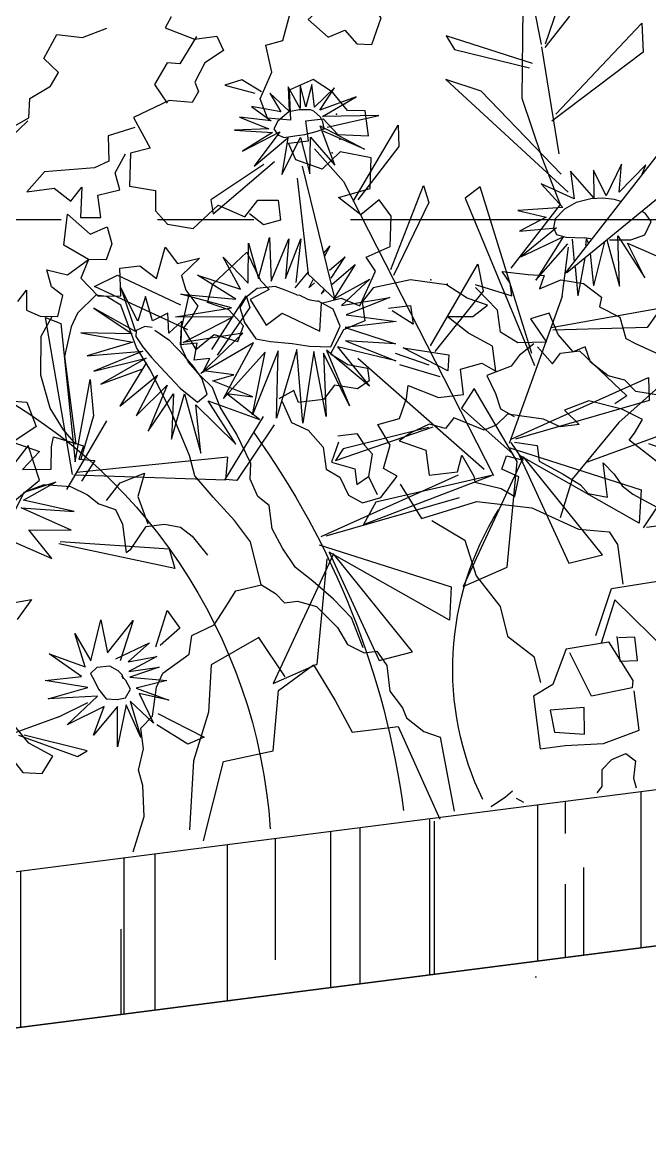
# Model space of a CAD drawing. Header units: inches. Extents: x 50027 to 54188, y -4291 to 1318.
# Drawn here: x 51519.21 to 51527.34, y -132.72 to -118.22 of the extents above; entities that cross this region are included whole.
import ezdxf

# ---------------------------------------------------------------- set-up
doc = ezdxf.new("R2010")
doc.units = ezdxf.units.IN
doc.linetypes.add('CENTER', pattern=[2, 1.25, -0.25, 0.25, -0.25])
doc.layers.add('3', color=7, linetype='Continuous', true_color=0x61993b)
doc.layers.add('4', color=7, linetype='Continuous', true_color=0x637d96)
for name, color, linetype in [('A-TYP-ST-Hatch', 8, 'Continuous'), ('AR-FLOWER', 93, 'Continuous'), ('BH', 3, 'Continuous'), ('ROAD CL', 251, 'CENTER'), ('SECTION', 8, 'Continuous')]:
    doc.layers.add(name, color=color, linetype=linetype)

# ---------------------------------------------------------------- blocks, each defined once
blk = doc.blocks.new('A$C054A269F')
at = {"layer": '3'}
for points in [[(250.15, 145.5), (246.84, 143.02)], [(244.77, 116.16), (246.43, 117.81), (246.01, 114.51), (248.08, 113.27), (250.97, 112.85), (252.22, 116.16), (250.56, 117.81), (250.15, 120.7), (253.46, 119.46), (257.18, 121.53), (253.46, 124.42), (254.7, 129.38), (258, 125.66), (260.9, 126.49), (261.31, 123.6), (260.07, 121.12), (257.18, 121.53), (255.52, 118.64), (258, 115.33), (261.73, 114.92), (262.14, 119.46), (265.45, 119.46), (267.93, 116.99), (270, 121.94), (271.65, 119.05), (275.37, 119.46), (272.07, 116.99), (272.48, 114.51), (274.13, 111.61), (272.89, 109.96), (271.24, 108.31), (272.89, 104.59), (276.2, 106.65), (279.92, 105), (281.16, 107.48), (279.1, 110.37), (275.79, 112.03), (277.03, 114.92), (283.23, 119.46), (284.89, 114.51), (286.13, 112.85), (282.82, 111.61), (284.89, 107.07), (287.78, 108.72), (293.57, 105), (294.4, 109.55), (297.71, 109.96), (300.6, 108.31), (303.91, 113.68), (302.67, 116.16), (306.8, 117.4), (307.63, 122.36), (305.98, 125.25), (302.67, 123.18), (299.36, 126.49), (304.74, 127.32), (305.56, 132.28), (300.6, 133.93), (297.29, 131.45), (293.16, 133.52), (292.33, 136.41), (295.64, 136.41), (295.64, 139.71), (298.53, 139.71), (300.6, 136.82), (305.56, 135.99), (305.56, 140.13), (302.67, 140.54), (300.6, 143.85), (297.71, 146.33), (293.57, 145.09), (293.16, 140.13), (289.43, 140.95), (288.61, 144.26), (291.09, 148.39), (290.68, 152.94), (293.57, 153.35), (295.22, 157.48)], [(275.79, 159.55), (274.55, 157.9), (279.1, 155.42), (282.82, 155.42), (283.64, 152.94), (280.34, 151.29), (278.27, 148.39), (278.68, 146.74), (277.44, 145.09), (273.72, 145.91), (267.52, 143.85), (269.58, 138.47), (266.28, 138.06), (265.45, 132.69), (269.58, 131.45), (269.17, 128.14), (270.82, 125.66), (274.96, 124.42), (279.51, 127.73), (283.64, 125.25), (286.13, 127.73), (289.43, 127.32), (289.43, 124.01), (286.54, 123.6), (284.47, 125.66)], [(247.78, 144.94), (250.4, 145.98), (250.92, 149.12), (254.58, 150.69), (256.15, 152.77), (254.06, 155.39), (256.67, 159.04), (260.85, 158), (265.03, 159.04)], [(302.25, 159.14), (298.12, 156.24), (301.01, 152.94), (303.91, 153.77), (305.56, 151.29), (308.04, 150.87), (310.11, 155), (307.63, 159.14)], [(279.51, 155.83), (276.2, 151.7), (274.13, 152.11), (271.65, 148.81), (273.31, 145.5)], [(267.52, 142.19), (262.97, 141.37), (262.55, 137.23), (260.07, 136.41), (251.8, 136.82), (248.49, 133.93), (253.04, 133.93), (255.52, 131.45), (257.59, 133.52), (256.76, 128.56), (260.07, 128.14), (260.07, 131.86), (263.79, 132.28), (263.38, 135.17), (265.45, 138.06)], [(234.19, 41.51), (235.76, 38.9), (238.9, 38.37), (240.99, 40.98), (237.33, 43.6), (234.71, 47.78)], [(285.94, 94.27), (286.99, 90.61), (289.6, 89.04), (291.69, 85.91), (291.69, 82.25), (293.78, 80.69), (294.83, 77.55), (296.92, 75.98), (300.06, 76.51), (303.19, 79.64), (301.1, 81.21), (302.67, 84.86), (301.1, 88.52), (304.76, 89.04), (306.33, 92.18), (306.85, 94.27), (311.56, 91.66), (315.74, 91.66), (315.74, 95.84), (319.4, 96.36), (321.49, 94.79), (321.49, 98.97), (317.83, 101.58), (314.69, 104.72), (318.88, 104.19), (321.49, 105.76), (318.35, 107.33), (315.22, 109.94), (309.47, 111.51), (303.19, 110.98), (301.1, 108.89), (301.1, 105.76), (297.44, 104.72), (294.83, 101.06), (297.44, 98.97), (300.58, 97.92), (300.58, 95.84), (298.49, 94.79), (294.83, 95.84), (292.74, 93.75), (288.56, 93.75), (288.03, 95.84), (285.42, 94.79)], [(319.92, 109.42), (325.67, 106.81), (325.67, 108.89), (324.63, 110.98), (328.81, 109.94), (331.42, 109.42), (330.38, 107.33), (334.04, 108.37), (337.7, 107.33), (340.31, 104.72), (339.79, 103.15), (342.92, 101.06), (343.45, 97.4), (345.01, 96.36), (349.2, 93.75)], [(347.63, 87.48), (343.97, 88.52), (342.4, 90.61), (339.79, 91.66), (337.17, 94.27), (336.65, 96.88), (334.56, 96.36), (332.47, 99.49), (331.42, 103.15), (328.29, 102.63), (330.38, 98.45), (325.67, 98.97), (323.06, 101.06), (323.06, 104.72), (321.49, 106.81), (319.92, 108.89)], [(305.28, 107.33), (308.94, 107.33), (308.94, 104.19), (305.81, 106.81)], [(227.92, 92.7), (232.1, 94.27), (233.15, 91.13), (231.05, 89.04), (234.19, 85.39), (236.28, 89.04), (236.28, 92.18), (239.42, 91.66), (237.33, 96.36), (238.9, 100.54), (244.12, 99.49), (245.17, 95.31), (240.99, 93.22), (245.17, 91.13), (242.03, 88.52), (246.74, 88), (247.26, 91.66), (247.78, 93.22), (252.49, 91.13), (251.44, 89.04), (254.06, 88.52), (251.44, 85.39)], [(306.85, 100.54), (314.17, 98.45), (313.65, 95.84), (306.85, 100.54)], [(328.29, 98.45), (325.67, 96.88), (324.1, 95.31), (319.92, 94.27), (320.97, 91.13), (321.49, 88.52), (323.58, 86.95)], [(328.81, 97.92), (330.9, 94.79), (332.47, 96.36), (335.6, 96.36), (342.4, 88), (340.31, 86.95)], [(294.31, 87.48), (297.44, 87.48), (298.49, 85.39), (299.53, 83.82), (298.49, 80.16)], [(323.06, 82.78), (326.72, 81.73), (326.72, 79.12), (330.38, 76.51), (332.99, 74.42), (334.04, 72.85), (337.17, 71.81), (337.17, 74.94), (337.17, 77.55), (338.74, 75.46), (339.79, 73.37), (341.35, 71.81), (345.01, 69.19)], [(346.06, 76.51), (343.97, 78.6), (341.88, 80.69), (342.92, 81.73), (344.49, 83.82), (341.35, 85.91), (336.13, 88), (331.94, 86.95), (334.04, 84.34), (330.9, 84.34), (328.29, 85.91), (322.54, 87.48), (320.44, 85.91), (318.35, 85.39), (313.65, 88), (312.08, 86.43), (309.47, 87.48), (306.33, 86.43), (304.24, 85.39), (308.42, 83.3), (308.42, 79.12), (313.13, 79.12), (314.17, 81.73), (315.74, 78.07), (315.74, 77.03), (319.92, 75.46), (322.01, 73.89), (323.06, 77.03), (320.44, 78.6), (321.49, 80.69), (324.1, 79.64), (322.54, 82.78)], [(255.1, 81.73), (257.71, 84.34), (261.9, 85.39), (260.33, 81.73), (261.37, 77.03)], [(294.31, 86.43), (292.74, 83.3), (296.4, 81.73), (296.4, 79.12), (298.49, 80.16), (299.53, 77.03)], [(342.4, 66.06), (349.2, 73.89), (359.65, 67.63), (351.81, 66.06), (342.92, 66.06)], [(280.68, 49.12), (277.19, 56.1), (268.81, 52.61), (267.41, 44.93), (263.92, 37.25), (261.82, 26.08)], [(332.37, 49.44), (335.88, 56.8), (347.1, 57.15), (356.56, 47.34), (355.86, 46.29), (344.01, 45.01), (336.22, 54.88), (333.07, 48.04)], [(263.92, 23.99), (268.81, 36.55), (277.19, 37.25), (279.28, 47.02), (285.57, 50.51), (288.36, 44.23), (290.46, 38.65), (298.14, 38.65), (303.03, 22.59)], [(327.23, 47.86), (334.29, 48.11), (337.46, 41.29), (337.21, 40.08), (330.4, 39.59), (327.72, 47.13)], [(327.23, 47.86), (324.31, 42.27), (320.9, 40.81), (320.9, 32.05), (325.04, 32.05), (331.37, 31.56), (337.46, 33.02), (337.46, 39.59)], [(323.34, 38.13), (323.58, 34.48), (328.45, 33.51), (328.94, 37.89), (323.34, 38.13)]]:
    blk.add_lwpolyline(points, dxfattribs=at)
for p in [(302.37, 141.72), (300.81, 140.16), (300.81, 136.01), (299.25, 133.93), (312.75, 111.09), (315.35, 110.05)]:
    blk.add_point(p, dxfattribs=at)
at = {"layer": '4'}
for points in [[(349.44, 89.89), (340.58, 83.81), (331.73, 75.51), (328.96, 69.42)], [(386.78, 291.95), (388.8, 278.47), (394.87, 267.01), (400.95, 252.85), (404.99, 242.74), (403.64, 231.96), (400.27, 224.54), (397.57, 221.17), (397.57, 215.78), (394.2, 199.6), (392.18, 184.1), (387.46, 176.01), (378.01, 167.93), (369.24, 167.93), (362.5, 162.53), (351.71, 160.51), (342.26, 161.86), (333.5, 153.77), (331.47, 138.94), (333.5, 128.83), (335.52, 120.74), (326.08, 111.31)], [(278.64, 64.66), (277.79, 71.93), (275.65, 75.78), (272.65, 80.06), (270.08, 83.91), (269.65, 87.33), (267.51, 95.03), (264.95, 102.3), (263.23, 106.15), (261.52, 113.42), (259.38, 115.13), (257.67, 115.56), (254.25, 112.99), (252.96, 110.85), (251.25, 106.15), (251.25, 100.16), (251.25, 95.03), (251.25, 91.6), (249.54, 94.17), (247.83, 98.02), (246.97, 103.58), (247.83, 110), (250.07, 112.98)], [(294.05, 52.26), (292.76, 57.39), (290.2, 60.81), (287.2, 64.23), (284.63, 66.8), (282.92, 70.22), (281.64, 73.64), (281.64, 77.49), (279.93, 79.2), (279.07, 82.2), (279.5, 84.76), (277.79, 89.89), (275.65, 94.6), (274.79, 98.02), (273.08, 100.16), (271.37, 102.72), (270.51, 105.29), (270.94, 108.28), (272.92, 113.73)], [(227.28, 64.23), (231.56, 71.93), (234.56, 75.78), (237.98, 79.2), (240.12, 82.2), (241.83, 84.76), (245.26, 85.62), (249.54, 84.76), (252.11, 83.05), (253.82, 81.34), (256.39, 80.06), (257.24, 77.49), (257.24, 75.35), (257.24, 72.79), (258.1, 73.21), (261.09, 76.64), (264.09, 76.64), (266.66, 75.78), (268.37, 74.07), (270.51, 70.65)], [(303.49, 78.27), (306.26, 72.19), (315.67, 73.85), (324.53, 71.64), (331.73, 67.21), (336.71, 66.1), (337.82, 63.89), (337.82, 57.25)], [(307.92, 71.64), (312.91, 67.76), (314.01, 61.68), (317.33, 56.15), (317.89, 51.17), (321.76, 47.3), (322.32, 42.87)], [(252.16, 23.63), (254.72, 29.17), (255.15, 34.31), (254.72, 36.87), (256, 40.29), (256, 43.71), (258.14, 45.43), (259.43, 50.13), (260.71, 52.27), (265.42, 54.83), (266.27, 57.83), (270.13, 59.11), (272.27, 61.68), (274.41, 64.24), (278.69, 64.67), (280.82, 62.96), (282.11, 61.25), (284.25, 61.25), (287.24, 59.97), (290.24, 56.12), (291.52, 53.12), (294.09, 51.41), (296.23, 51.41), (297.52, 48.85), (297.52, 44.57), (299.23, 41.58), (299.66, 39.87), (302.22, 37.3), (304.79, 36.02), (305.22, 28.32), (305.53, 23.63)], [(335.75, 48.84), (335.75, 44.7), (338.68, 44.46), (338.68, 48.35), (336, 48.59)], [(329.32, 23.63), (330.27, 24.57), (330.62, 27.37), (332.37, 28.77), (334.83, 29.47), (336.23, 28.07), (335.53, 25.27), (335.76, 23.63)], [(311.66, 23.63), (314.21, 24.9), (315.49, 25.75)], [(315.92, 24.47), (317.07, 23.63)]]:
    blk.add_lwpolyline(points, dxfattribs=at)
blk = doc.blocks.new('FLOWER1')
at = {"color": 86, "linetype": 'Continuous'}
for p, q in [((424.61, 233.99, -66458.41), (425.38, 246.98, -66458.41)), ((423.23, 234.08, -66458.41), (417.59, 245.24, -66458.41)), ((414.14, 242.01, -66458.41), (423.63, 232.91, -66458.41)), ((428.41, 228.17, -66458.41), (455.34, 241.04, -66458.41)), ((455.34, 241.04, -66458.41), (453.22, 236.28, -66458.41)), ((423.07, 210.61, -66458.41), (390.96, 236.43, -66458.41)), ((390.96, 236.43, -66458.41), (391.8, 226.97, -66458.41)), ((453.22, 236.28, -66458.41), (429.57, 226.94, -66458.41)), ((518.05, 231.09, -66458.41), (523.87, 235.89, -66458.41)), ((523.87, 235.89, -66458.41), (529.69, 234.83, -66458.41)), ((424.72, 233.18, -66458.41), (423.78, 197.55, -66458.41)), ((529.69, 234.83, -66458.41), (520.29, 230.95, -66458.41)), ((391.8, 226.97, -66458.41), (424.65, 208.52, -66458.41)), ((457.38, 226.81, -66458.41), (422.51, 184.59, -66458.41)), ((446.32, 221.4, -66458.41), (457.38, 226.81, -66458.41)), ((423.99, 190.73, -66458.41), (446.32, 221.4, -66458.41)), ((493.07, 191.13, -66458.41), (475, 214.07, -66458.41)), ((475, 214.07, -66458.41), (475.74, 207.06, -66458.41)), ((475.74, 207.06, -66458.41), (491.47, 191.45, -66458.41)), ((539.25, 193.39, -66458.41), (516.87, 207.73, -66458.41)), ((520.56, 207.26, -66458.41), (539.35, 198.06, -66458.41)), ((503.25, 160.01, -66458.41), (507.95, 204.9, -66458.41)), ((510.31, 201.23, -66458.41), (511, 169.44, -66458.41)), ((495.32, 198.11, -66458.41), (459.53, 95.39, -66458.41)), ((539.35, 198.06, -66458.41), (539.25, 193.39, -66458.41)), ((391.41, 193.14, -66458.41), (427.07, 158.31, -66458.41)), ((469.4, 193.27, -66458.41), (468.38, 187.39, -66458.41)), ((483.75, 167.27, -66458.41), (469.4, 193.27, -66458.41)), ((441.59, 133.6, -66458.41), (450.95, 190.26, -66458.41)), ((450.95, 190.26, -66458.41), (456.31, 187.21, -66458.41)), ((456.31, 187.21, -66458.41), (441.25, 129.48, -66458.41)), ((468.38, 187.39, -66458.41), (483.16, 165.14, -66458.41)), ((426.49, 158.39, -66458.41), (389.27, 181.22, -66458.41)), ((573.22, 177.61, -66458.41), (554.03, 165.15, -66458.41)), ((581.25, 174.95, -66458.41), (573.22, 177.61, -66458.41)), ((552.76, 156.67, -66458.41), (581.25, 174.95, -66458.41)), ((511, 169.44, -66458.41), (503.25, 160.01, -66458.41)), ((598.57, 166.99, -66458.41), (593.9, 164.35, -66458.41)), ((596.85, 114.52, -66458.41), (598.57, 166.99, -66458.41)), ((455.13, 165.17, -66458.41), (454.67, 156.06, -66458.41)), ((474.25, 140.55, -66458.41), (455.13, 165.17, -66458.41)), ((532.16, 165.11, -66458.41), (531.45, 161.15, -66458.41)), ((545.78, 149.14, -66458.41), (532.16, 165.11, -66458.41)), ((593.9, 164.35, -66458.41), (595.32, 118.56, -66458.41)), ((531.45, 161.15, -66458.41), (544.27, 147.01, -66458.41)), ((454.67, 156.06, -66458.41), (473.13, 138.57, -66458.41)), ((429.13, 150.79, -66458.41), (452.93, 105.16, -66458.41)), ((586.79, 144.82, -66458.41), (587.37, 132.76, -66458.41)), ((595.32, 118.56, -66458.41), (586.79, 144.82, -66458.41)), ((434.04, 141.15, -66458.41), (397.27, 142.71, -66458.41)), ((397.27, 142.71, -66458.41), (402.75, 136.83, -66458.41)), ((402.75, 136.83, -66458.41), (433.66, 140.24, -66458.41)), ((498.53, 139.78, -66458.41), (462.27, 97.94, -66458.41)), ((475.55, 134.28, -66458.41), (486.05, 139.64, -66458.41)), ((472.47, 130.07, -66458.41), (485.14, 135.72, -66458.41)), ((587.37, 132.76, -66458.41), (593.39, 119.23, -66458.41)), ((583.32, 130.62, -66458.41), (599.44, 109.92, -66458.41)), ((607.82, 114.14, -66458.41), (609.96, 126.05, -66458.41)), ((609.96, 126.05, -66458.41), (645.62, 91.23, -66458.41)), ((451.18, 98.91, -66458.41), (461.92, 124.71, -66458.41)), ((461.92, 124.71, -66458.41), (467, 118.8, -66458.41)), ((528.76, 121.82, -66458.41), (543.5, 105.25, -66458.41)), ((547.24, 106.11, -66458.41), (531.87, 124.97, -66458.41)), ((452.17, 106.49, -66458.41), (404.58, 120.45, -66458.41)), ((404.58, 120.45, -66458.41), (405.36, 112.95, -66458.41)), ((467, 118.8, -66458.41), (452.19, 101.57, -66458.41)), ((545.36, 113.3, -66458.41), (595.39, 115.03, -66458.41)), ((596.36, 114.35, -66458.41), (547, 105.92, -66458.41)), ((405.36, 112.95, -66458.41), (450.66, 106.31, -66458.41)), ((510.34, 107.34, -66458.41), (477.07, 113.97, -66458.41)), ((478.54, 114.02, -66458.41), (507.32, 110.83, -66458.41)), ((507.32, 110.83, -66458.41), (510.34, 107.34, -66458.41)), ((547, 105.92, -66458.41), (545.36, 113.3, -66458.41)), ((645.04, 91.31, -66458.41), (607.82, 114.14, -66458.41)), ((453.23, 103.86, -66458.41), (411.96, 84.2, -66458.41)), ((543.5, 105.25, -66458.41), (547.24, 106.11, -66458.41)), ((393.53, 103.14, -66458.41), (428.39, 95.63, -66458.41)), ((414.07, 73.39, -66458.41), (450.26, 100.98, -66458.41)), ((427.49, 64.66, -66458.41), (448.89, 100.24, -66458.41)), ((450.26, 100.98, -66458.41), (438.81, 63.39, -66458.41)), ((448.89, 100.24, -66458.41), (474.36, 60.6, -66458.41)), ((407.51, 98.99, -66458.41), (389.22, 89.31, -66458.41)), ((459.2, 64.91, -66458.41), (451.18, 98.91, -66458.41)), ((518.47, 83.25, -66458.41), (470.88, 97.22, -66458.41)), ((459.67, 95.53, -66458.41), (499.08, 92.03, -66458.41)), ((504.08, 85.23, -66458.41), (460.17, 95.57, -66458.41)), ((567.6, 79.33, -66458.41), (604.35, 92.52, -66458.41)), ((603.83, 93.24, -66458.41), (568.6, 86.03, -66458.41)), ((471.66, 89.71, -66458.41), (516.96, 83.07, -66458.41)), ((499.08, 92.03, -66458.41), (504.08, 85.23, -66458.41)), ((568.6, 86.03, -66458.41), (567.6, 79.33, -66458.41)), ((411.96, 84.2, -66458.41), (414.07, 73.39, -66458.41)), ((519.53, 80.63, -66458.41), (478.26, 60.97, -66458.41)), ((480.37, 50.16, -66458.41), (516.56, 77.75, -66458.41)), ((516.56, 77.75, -66458.41), (505.11, 40.16, -66458.41)), ((493.79, 41.43, -66458.41), (515.19, 77.01, -66458.41)), ((515.19, 77.01, -66458.41), (540.66, 37.37, -66458.41)), ((525.5, 41.68, -66458.41), (517.48, 75.67, -66458.41)), ((652.59, 74.07, -66458.41), (615.81, 75.63, -66458.41)), ((615.81, 75.63, -66458.41), (621.29, 69.75, -66458.41)), ((438.81, 63.39, -66458.41), (427.49, 64.66, -66458.41)), ((474.36, 60.6, -66458.41), (459.2, 64.91, -66458.41)), ((571.99, 65.92, -66458.41), (568.62, 59.61, -66458.41)), ((577.34, 54.55, -66458.41), (571.99, 65.92, -66458.41)), ((478.26, 60.97, -66458.41), (480.37, 50.16, -66458.41)), ((568.62, 59.61, -66458.41), (575.89, 54.88, -66458.41)), ((505.11, 40.16, -66458.41), (493.79, 41.43, -66458.41)), ((540.66, 37.37, -66458.41), (525.5, 41.68, -66458.41)), ((612.08, 36.06, -66458.41), (602.01, 39.5, -66458.41)), ((612.08, 36.06, -66458.41), (646.93, 28.54, -66458.41)), ((579.64, 32.78, -66458.41), (565.62, 22.99, -66458.41)), ((604.36, 23.66, -66458.41), (624.25, 31.64, -66458.41)), ((626.06, 31.91, -66458.41), (607.77, 22.23, -66458.41)), ((571.23, 21.35, -66458.41), (580.43, 29.12, -66458.41)), ((565.62, 22.99, -66458.41), (571.23, 21.35, -66458.41)), ((607.77, 22.23, -66458.41), (604.36, 23.66, -66458.41))]:
    blk.add_line(p, q, dxfattribs=at)
at = {"color": 221, "linetype": 'Continuous'}
for p, q in [((494.06, 229.12, -66458.41), (501.39, 223.68, -66458.41)), ((499.83, 222.48, -66458.41), (494.06, 229.12, -66458.41)), ((501.26, 231.17, -66458.41), (504.25, 224.13, -66458.41)), ((501.39, 223.68, -66458.41), (501.26, 231.17, -66458.41)), ((504.25, 224.13, -66458.41), (505.13, 231.66, -66458.41)), ((505.13, 231.66, -66458.41), (506.18, 223.91, -66458.41)), ((506.18, 223.91, -66458.41), (509.12, 231.45, -66458.41)), ((509.12, 231.45, -66458.41), (509.92, 223.55, -66458.41)), ((509.92, 223.55, -66458.41), (515.4, 230.26, -66458.41)), ((515.4, 230.26, -66458.41), (512.61, 223.66, -66458.41)), ((487.43, 225.16, -66458.41), (499.83, 222.48, -66458.41)), ((499.29, 220.25, -66458.41), (487.43, 225.16, -66458.41)), ((512.61, 223.66, -66458.41), (521.95, 226.72, -66458.41)), ((521.95, 226.72, -66458.41), (516.22, 221.19, -66458.41)), ((516.22, 221.19, -66458.41), (526.31, 223.7, -66458.41)), ((526.31, 223.7, -66458.41), (517.35, 218.67, -66458.41)), ((480.85, 218.07, -66458.41), (499.29, 220.25, -66458.41)), ((498.19, 216.53, -66458.41), (480.85, 218.07, -66458.41)), ((528.53, 219.77, -66458.41), (516.26, 217.32, -66458.41)), ((517.35, 218.67, -66458.41), (528.53, 219.77, -66458.41)), ((500.38, 217.35, -66458.41), (487.05, 207.74, -66458.41)), ((487.05, 207.74, -66458.41), (499.74, 215.44, -66458.41)), ((497.41, 203.88, -66458.41), (500.38, 217.35, -66458.41)), ((504.13, 214.01, -66458.41), (497.41, 203.88, -66458.41)), ((499.69, 216.04, -66458.41), (499.26, 216.85, -66458.41)), ((505.96, 202.08, -66458.41), (504.13, 214.01, -66458.41)), ((507.33, 214.39, -66458.41), (505.96, 202.08, -66458.41)), ((515.06, 203.2, -66458.41), (507.33, 214.39, -66458.41)), ((511.49, 214.86, -66458.41), (515.06, 203.2, -66458.41)), ((523.76, 207.14, -66458.41), (511.49, 214.86, -66458.41)), ((513.83, 217.18, -66458.41), (523.76, 207.14, -66458.41)), ((526.87, 212.56, -66458.41), (513.83, 217.18, -66458.41)), ((516.26, 217.32, -66458.41), (526.87, 212.56, -66458.41)), ((495.32, 198.11, -66458.41), (503.28, 210.02, -66458.41)), ((395.92, 190, -66458.41), (405.86, 182.29, -66458.41)), ((397.5, 187.19, -66458.41), (395.92, 190, -66458.41)), ((403.81, 191.36, -66458.41), (410.3, 181.7, -66458.41)), ((405.86, 182.29, -66458.41), (403.81, 191.36, -66458.41)), ((410.3, 181.7, -66458.41), (413.21, 190.64, -66458.41)), ((413.21, 190.64, -66458.41), (414.4, 181.64, -66458.41)), ((414.4, 181.64, -66458.41), (420.81, 191.32, -66458.41)), ((420.81, 191.32, -66458.41), (420.85, 182.19, -66458.41)), ((420.85, 182.19, -66458.41), (430.97, 188.57, -66458.41)), ((430.97, 188.57, -66458.41), (424.89, 179.85, -66458.41)), ((424.89, 179.85, -66458.41), (439.68, 180.85, -66458.41)), ((439.68, 180.85, -66458.41), (430.82, 177.46, -66458.41)), ((511.75, 181.35, -66458.41), (515.38, 167.26, -66458.41)), ((518.6, 169.02, -66458.41), (511.75, 181.35, -66458.41)), ((515.73, 181.85, -66458.41), (518.6, 169.02, -66458.41)), ((523.34, 168.82, -66458.41), (515.73, 181.85, -66458.41)), ((521.92, 183.09, -66458.41), (523.34, 168.82, -66458.41)), ((527.39, 170.21, -66458.41), (521.92, 183.09, -66458.41)), ((529, 182.19, -66458.41), (527.39, 170.21, -66458.41)), ((530.97, 169.23, -66458.41), (529, 182.19, -66458.41)), ((430.82, 177.46, -66458.41), (440.13, 174.08, -66458.41)), ((504.81, 174.43, -66458.41), (502.54, 177.68, -66458.41)), ((504.87, 175.59, -66458.41), (502.54, 177.68, -66458.41)), ((537.95, 178.78, -66458.41), (530.97, 169.23, -66458.41)), ((533.74, 167.61, -66458.41), (537.95, 178.78, -66458.41)), ((440.13, 174.08, -66458.41), (427.9, 173.51, -66458.41)), ((427.9, 173.51, -66458.41), (440.86, 165.57, -66458.41)), ((503.61, 167.06, -66458.41), (498.1, 173.49, -66458.41)), ((503.86, 169.81, -66458.41), (498.1, 173.49, -66458.41)), ((547.15, 174.07, -66458.41), (533.74, 167.61, -66458.41)), ((535.71, 164.49, -66458.41), (547.15, 174.07, -66458.41)), ((568.6, 161.73, -66458.41), (572.65, 173.37, -66458.41)), ((572.65, 173.37, -66458.41), (569.87, 158.42, -66458.41)), ((426.13, 170.25, -66458.41), (436.96, 157.34, -66458.41)), ((440.86, 165.57, -66458.41), (426.13, 170.25, -66458.41)), ((503.58, 165.05, -66458.41), (495.23, 170.49, -66458.41)), ((495.23, 170.49, -66458.41), (503.85, 160.19, -66458.41)), ((510.84, 170.22, -66458.41), (515.97, 165.6, -66458.41)), ((408.28, 168.07, -66458.41), (401.25, 153.22, -66458.41)), ((409.93, 151.61, -66458.41), (408.28, 168.07, -66458.41)), ((412.01, 167.27, -66458.41), (409.93, 151.61, -66458.41)), ((412.8, 166.79, -66458.41), (418.43, 152.87, -66458.41)), ((418.61, 168.54, -66458.41), (418.36, 167.33, -66458.41)), ((419.15, 166.43, -66458.41), (418.61, 168.54, -66458.41)), ((423.53, 161.53, -66458.41), (423.21, 169.09, -66458.41)), ((429.13, 150.79, -66458.41), (424.85, 166.67, -66458.41)), ((436.96, 157.34, -66458.41), (424.9, 167.73, -66458.41)), ((509.32, 166.32, -66458.41), (511.4, 165, -66458.41)), ((509.76, 167.35, -66458.41), (511.4, 165, -66458.41)), ((553.41, 168.57, -66458.41), (535.71, 164.49, -66458.41)), ((537.43, 161.91, -66458.41), (553.41, 168.57, -66458.41)), ((563.88, 161.17, -66458.41), (565, 169.46, -66458.41)), ((565, 169.46, -66458.41), (568.6, 161.73, -66458.41)), ((569.87, 158.42, -66458.41), (582.42, 167.93, -66458.41)), ((582.42, 167.93, -66458.41), (571.08, 157.82, -66458.41)), ((405.38, 165.28, -66458.41), (388.72, 155.09, -66458.41)), ((401.25, 153.22, -66458.41), (405.38, 165.28, -66458.41)), ((418.06, 163.56, -66458.41), (418.43, 152.87, -66458.41)), ((419.93, 162.42, -66458.41), (423.99, 150.37, -66458.41)), ((491.03, 165.06, -66458.41), (501.51, 157.67, -66458.41)), ((503.85, 160.19, -66458.41), (491.03, 165.06, -66458.41)), ((506.5, 163.14, -66458.41), (507.59, 162.43, -66458.41)), ((506.52, 163.67, -66458.41), (507.59, 162.43, -66458.41)), ((558.49, 162.95, -66458.41), (563.88, 161.17, -66458.41)), ((559.11, 156.38, -66458.41), (558.49, 162.95, -66458.41)), ((423.6, 159.88, -66458.41), (423.99, 150.37, -66458.41)), ((556.2, 161.47, -66458.41), (537.43, 161.91, -66458.41)), ((537.57, 158.77, -66458.41), (556.2, 161.47, -66458.41)), ((554.84, 152.73, -66458.41), (537.57, 158.77, -66458.41)), ((554.26, 159.78, -66458.41), (559.11, 156.38, -66458.41)), ((555.8, 152.11, -66458.41), (554.26, 159.78, -66458.41)), ((571.08, 157.82, -66458.41), (587.8, 160.42, -66458.41)), ((587.8, 160.42, -66458.41), (571.26, 155.04, -66458.41)), ((485.43, 158.13, -66458.41), (500.38, 154.49, -66458.41)), ((501.51, 157.67, -66458.41), (485.43, 158.13, -66458.41)), ((571.26, 155.04, -66458.41), (586.68, 152.69, -66458.41)), ((500.38, 154.49, -66458.41), (484.37, 150.1, -66458.41)), ((534.91, 153.14, -66458.41), (554.84, 152.73, -66458.41)), ((550.41, 141.85, -66458.41), (534.91, 153.14, -66458.41)), ((550.3, 151.87, -66458.41), (555.8, 152.11, -66458.41)), ((552.03, 146.46, -66458.41), (550.3, 151.87, -66458.41)), ((586.68, 152.69, -66458.41), (568.37, 151.69, -66458.41)), ((568.37, 151.69, -66458.41), (585.26, 147.31, -66458.41)), ((484.37, 150.1, -66458.41), (501.31, 150.4, -66458.41)), ((501.31, 150.4, -66458.41), (485.6, 142.82, -66458.41)), ((531.89, 149.5, -66458.41), (550.41, 141.85, -66458.41)), ((544.11, 132.66, -66458.41), (531.89, 149.5, -66458.41)), ((567.54, 149.2, -66458.41), (583.58, 142.75, -66458.41)), ((585.26, 147.31, -66458.41), (567.54, 149.2, -66458.41)), ((567.69, 147.86, -66458.41), (578.34, 134.8, -66458.41)), ((485.6, 142.82, -66458.41), (501.81, 145.97, -66458.41)), ((501.81, 145.97, -66458.41), (486.28, 137.26, -66458.41)), ((486.28, 137.26, -66458.41), (504.67, 144.42, -66458.41)), ((504.67, 144.42, -66458.41), (495.97, 130.19, -66458.41)), ((495.97, 130.19, -66458.41), (508.37, 143.83, -66458.41)), ((508.37, 143.83, -66458.41), (503.36, 124.58, -66458.41)), ((511.42, 122.12, -66458.41), (512.63, 143.9, -66458.41)), ((512.63, 143.9, -66458.41), (519.38, 121.03, -66458.41)), ((518, 145.33, -66458.41), (527.74, 123.83, -66458.41)), ((519.38, 121.03, -66458.41), (518, 145.33, -66458.41)), ((524.16, 145.74, -66458.41), (535.39, 126, -66458.41)), ((527.74, 123.83, -66458.41), (524.16, 145.74, -66458.41)), ((528.52, 145.89, -66458.41), (544.11, 132.66, -66458.41)), ((535.39, 126, -66458.41), (528.52, 145.89, -66458.41)), ((546.83, 146.33, -66458.41), (552.03, 146.46, -66458.41)), ((549.48, 142.58, -66458.41), (546.83, 146.33, -66458.41)), ((583.58, 142.75, -66458.41), (569.53, 145.86, -66458.41)), ((503.36, 124.58, -66458.41), (509.55, 142.97, -66458.41)), ((509.55, 142.97, -66458.41), (511.42, 122.12, -66458.41)), ((539.71, 139.86, -66458.41), (549.48, 142.58, -66458.41)), ((564.6, 143.15, -66458.41), (573.4, 130.82, -66458.41)), ((578.34, 134.8, -66458.41), (564.6, 143.15, -66458.41)), ((534.51, 131.91, -66458.41), (546.88, 138.93, -66458.41)), ((546.88, 138.93, -66458.41), (539.71, 139.86, -66458.41)), ((560.28, 136.42, -66458.41), (562.96, 121.72, -66458.41)), ((570.22, 125.31, -66458.41), (560.28, 136.42, -66458.41)), ((561.96, 139.49, -66458.41), (570.22, 125.31, -66458.41)), ((573.4, 130.82, -66458.41), (561.96, 139.49, -66458.41)), ((533.38, 124.22, -66458.41), (542.97, 134.1, -66458.41)), ((542.97, 134.1, -66458.41), (534.51, 131.91, -66458.41)), ((556.65, 135.86, -66458.41), (553.96, 115.75, -66458.41)), ((562.96, 121.72, -66458.41), (556.65, 135.86, -66458.41)), ((549.28, 132.59, -66458.41), (533.38, 124.22, -66458.41)), ((542.22, 117.13, -66458.41), (549.28, 132.59, -66458.41)), ((553.43, 131.84, -66458.41), (542.22, 117.13, -66458.41)), ((553.96, 115.75, -66458.41), (553.43, 131.84, -66458.41)), ((612.9, 111.02, -66458.41), (602.44, 112.94, -66458.41)), ((613.95, 108.33, -66458.41), (602.44, 112.94, -66458.41)), ((597.93, 102.43, -66458.41), (613.95, 108.33, -66458.41)), ((615.07, 106, -66458.41), (597.93, 102.43, -66458.41)), ((599.71, 96.46, -66458.41), (615.07, 106, -66458.41)), ((613.48, 98.46, -66458.41), (599.71, 96.46, -66458.41)), ((607.27, 88.01, -66458.41), (613.48, 98.46, -66458.41)), ((623.93, 98.2, -66458.41), (607.27, 88.01, -66458.41)), ((583.55, 64.17, -66458.41), (589.6, 51.65, -66458.41)), ((593.41, 54.79, -66458.41), (583.55, 64.17, -66458.41)), ((594.03, 65.87, -66458.41), (593.41, 54.79, -66458.41)), ((599.15, 52.9, -66458.41), (594.03, 65.87, -66458.41)), ((603.12, 62.54, -66458.41), (599.15, 52.9, -66458.41)), ((601.31, 51.17, -66458.41), (603.12, 62.54, -66458.41)), ((579.25, 56.15, -66458.41), (587.06, 50.95, -66458.41)), ((590.95, 52.51, -66458.41), (579.25, 56.15, -66458.41)), ((612.43, 57.02, -66458.41), (601.31, 51.17, -66458.41)), ((602.91, 48.27, -66458.41), (612.43, 57.02, -66458.41)), ((577.43, 51.4, -66458.41), (587.21, 47.75, -66458.41)), ((587.06, 50.95, -66458.41), (577.43, 51.4, -66458.41)), ((601.33, 44.36, -66458.41), (614.92, 48.57, -66458.41)), ((614.92, 48.57, -66458.41), (602.91, 48.27, -66458.41)), ((587.16, 45.79, -66458.41), (575.23, 43.1, -66458.41)), ((577.1, 47.84, -66458.41), (587.16, 45.79, -66458.41)), ((587.21, 47.75, -66458.41), (577.1, 47.84, -66458.41)), ((614.74, 42.38, -66458.41), (601.33, 44.36, -66458.41)), ((575.23, 43.1, -66458.41), (585.57, 42.01, -66458.41)), ((585.57, 42.01, -66458.41), (575.43, 36.55, -66458.41)), ((598.54, 41.06, -66458.41), (614.74, 42.38, -66458.41)), ((609.77, 33.04, -66458.41), (598.54, 41.06, -66458.41)), ((575.43, 36.55, -66458.41), (584.85, 40.12, -66458.41)), ((584.85, 40.12, -66458.41), (581.49, 29.77, -66458.41)), ((581.49, 29.77, -66458.41), (588.16, 38.05, -66458.41)), ((588.16, 38.05, -66458.41), (586.23, 25.6, -66458.41)), ((586.23, 25.6, -66458.41), (589.56, 37.02, -66458.41)), ((589.56, 37.02, -66458.41), (594.31, 23.64, -66458.41)), ((596.9, 37.4, -66458.41), (609.77, 33.04, -66458.41)), ((601.6, 28.49, -66458.41), (596.9, 37.4, -66458.41)), ((592.47, 36.8, -66458.41), (601.6, 28.49, -66458.41)), ((594.31, 23.64, -66458.41), (592.47, 36.8, -66458.41))]:
    blk.add_line(p, q, dxfattribs=at)
at = {"color": 50, "linetype": 'Continuous'}
for p, q in [((499.94, 220.11, -66458.41), (501.86, 222.45, -66458.41)), ((501.86, 222.45, -66458.41), (502.83, 223, -66458.41)), ((502.83, 223, -66458.41), (506.51, 223.51, -66458.41)), ((506.51, 223.51, -66458.41), (510.02, 223.27, -66458.41)), ((510.02, 223.27, -66458.41), (514, 220.79, -66458.41)), ((499.26, 216.85, -66458.41), (499.35, 218.48, -66458.41)), ((499.35, 218.48, -66458.41), (499.94, 220.11, -66458.41)), ((514, 220.79, -66458.41), (515.68, 218.45, -66458.41)), ((515.68, 218.45, -66458.41), (514.61, 216.27, -66458.41)), ((501.94, 215.61, -66458.41), (498.89, 216.26, -66458.41)), ((505.8, 215.16, -66458.41), (501.94, 215.61, -66458.41)), ((509.14, 215.19, -66458.41), (505.8, 215.16, -66458.41)), ((512.64, 215.09, -66458.41), (509.14, 215.19, -66458.41)), ((514.61, 216.27, -66458.41), (512.64, 215.09, -66458.41)), ((407.72, 180.15, -66458.41), (411.44, 181.09, -66458.41)), ((411.44, 181.09, -66458.41), (415.39, 181.35, -66458.41)), ((415.39, 181.35, -66458.41), (420.35, 180.89, -66458.41)), ((420.35, 180.89, -66458.41), (424.46, 179.16, -66458.41)), ((405.67, 179.21, -66458.41), (407.72, 180.15, -66458.41)), ((424.46, 179.16, -66458.41), (427.89, 176.49, -66458.41)), ((396.7, 171.32, -66458.41), (398.27, 174.24, -66458.41)), ((399.24, 175.11, -66458.41), (398.27, 174.24, -66458.41)), ((427.89, 176.49, -66458.41), (428.83, 173.63, -66458.41)), ((428.83, 173.63, -66458.41), (428.18, 171.29, -66458.41)), ((399.38, 167.2, -66458.41), (396.7, 171.32, -66458.41)), ((425.24, 170.04, -66458.41), (419.32, 168.93, -66458.41)), ((428.18, 171.29, -66458.41), (425.24, 170.04, -66458.41)), ((404.22, 166.22, -66458.41), (399.38, 167.2, -66458.41)), ((409.75, 167.02, -66458.41), (404.22, 166.22, -66458.41)), ((411.08, 167.22, -66458.41), (409.75, 167.02, -66458.41)), ((417.2, 168.4, -66458.41), (419.32, 168.93, -66458.41)), ((564.23, 159.01, -66458.41), (566.59, 159.61, -66458.41)), ((566.59, 159.61, -66458.41), (569.55, 158.72, -66458.41)), ((569.55, 158.72, -66458.41), (569.96, 156.75, -66458.41)), ((559.11, 153.91, -66458.41), (563.49, 157.93, -66458.41)), ((569.96, 156.75, -66458.41), (568.21, 153.26, -66458.41)), ((554.83, 148.07, -66458.41), (559.11, 153.91, -66458.41)), ((568.21, 153.26, -66458.41), (565.86, 149.21, -66458.41)), ((552.49, 144.4, -66458.41), (554.83, 148.07, -66458.41)), ((565.86, 149.21, -66458.41), (562, 143.78, -66458.41)), ((550.3, 140.27, -66458.41), (552.49, 144.4, -66458.41)), ((562, 143.78, -66458.41), (557.87, 137.92, -66458.41)), ((549.3, 134.73, -66458.41), (550.3, 140.27, -66458.41)), ((557.87, 137.92, -66458.41), (552.81, 132.63, -66458.41)), ((552.81, 132.63, -66458.41), (549.3, 134.73, -66458.41))]:
    blk.add_line(p, q, dxfattribs=at)
at = {"color": 50, "linetype": 'Continuous', "elevation": -66458.41}
for points in [[(515.62, 163.23), (519.21, 165.27), (522.23, 166.91), (528.23, 167), (532.32, 164.61), (534.73, 161.63), (533.92, 156.53), (530.92, 150.71), (526.31, 149.14), (519.3, 147.57), (513.81, 145.84), (506.84, 144.74), (502.9, 151.05), (504.4, 156.85), (509.01, 160.29)], [(515.62, 163.23), (514.61, 162.94), (513.93, 162.37), (513.23, 161.99), (512.56, 161.41), (511.63, 160.95), (510.35, 160.56), (509.03, 160.19), (509.01, 160.29)], [(589.36, 45.58), (589.51, 46.85), (590.71, 48.46), (593.2, 50.35), (597.45, 50.5), (599.87, 48.85), (598.8, 46.25), (597.91, 43.28), (595.84, 39.84), (592.29, 39.12), (589.54, 39.29), (587.51, 41.91), (588.59, 44.95), (589.78, 46.68)]]:
    blk.add_lwpolyline(points, dxfattribs=at)
at = {"color": 86, "linetype": 'Continuous'}
for centre, radius, start, end in [((726.49, 2.3, -66458.41), 178.77, 123.9068, 183.9143), ((779.59, -8.71, -66458.41), 275.74, 152.1426, 180.2479), ((383.99, 20.72, -66458.41), 98.39, 341.8676, 39.9918)]:
    blk.add_arc(centre, radius, start, end, dxfattribs=at)

msp = doc.modelspace()

# ---------------------------------------------------------------- hatches: boundary and pattern name
at = {"layer": 'A-TYP-ST-Hatch', "true_color": 0x005c55}
h = msp.add_hatch(dxfattribs=at)
h.set_pattern_fill('AR-RROOF', color=138, scale=2, angle=90, style=0)
h.set_pattern_definition([(90, (50234.49, 3083.2162), (-2, 4.4), [30, -4, 10, -2]), (90, (50233.49, 3085.8762), (-2.66, -2), [6, -0.66, 12, -1.5]), (90, (50232.7901, 3084.2162), (-1.34, 10.4), [16, -2.8, 8, -2])])
h.paths.add_polyline_path([(51491.55156, -132.77439), (51491.55147, -134.79792), (51569.55147, -124.79792), (51569.55147, -122.77439)])
at = {"layer": 'A-TYP-ST-Hatch', "linetype": 'Continuous', "ltscale": 1.5}
h = msp.add_hatch(dxfattribs=at)
h.set_pattern_fill('AR-SAND', color=251, scale=0.1, style=0)
h.set_pattern_definition([(37.5, (0, 196.55), (-0.16000313, 4.89413237), [0, -3.8608, 0, -4.318, 0, -4.1275]), (7.5, (0, 196.55), (4.4952328, 7.168251), [0, -2.0828, 0, -3.4798, 0, -1.3335]), (327.5, (-3.124, 196.55), (7.9099237, 0.01437185), [0, -1.27, 0, -4.572, 0, -5.969]), (317.5, (-3.124, 196.55), (7.6355645, 2.2292932), [0, -0.635, 0, -2.9972, 0, -3.429])])
h.paths.add_polyline_path([(51491.55147, -134.79792), (51491.55147, -150.77439), (51569.55478, -150.77439), (51569.55383, -142.77439), (51565.55147, -142.77439), (51565.55147, -138.77439), (51569.55147, -138.77439), (51569.55147, -124.79792)])

# ---------------------------------------------------------------- linework, layer by layer
at = {"layer": 'Defpoints'}
msp.add_lwpolyline([(51491.55156, -132.77439), (51491.55147, -134.79792), (51569.55147, -124.79792), (51569.55147, -122.77439)], close=True, dxfattribs=at)
at = {"layer": 'ROAD CL', "ltscale": 5}
msp.add_line((51173.46549, -120.77439), (52445.63744, -120.77439), dxfattribs=at)
at = {"layer": 'SECTION'}
msp.add_lwpolyline([(51491.55147, -134.79792), (51491.55147, -150.77439), (51569.55478, -150.77439), (51569.55383, -142.77439), (51565.55147, -142.77439), (51565.55147, -138.77439), (51569.55147, -138.77439), (51569.55147, -124.79792)], close=True, dxfattribs=at)

# ---------------------------------------------------------------- block references
at = {"layer": 'AR-FLOWER', "xscale": -0.03937007874015749, "yscale": 0.03937007874015749, "zscale": 0.03937007874015749, "rotation": 7.798028147800818}
msp.add_blockref('FLOWER1', (51543.75463, -125.36428), dxfattribs=at)
at = {"layer": 'BH', "xscale": 0.07859999999999999, "yscale": 0.07859999999999999, "zscale": 0.07859999999999999, "rotation": 7.249516052637468}
msp.add_blockref('A$C054A269F', (51501.22318, -133.32211), dxfattribs=at)

doc.saveas('drawing.dxf')
